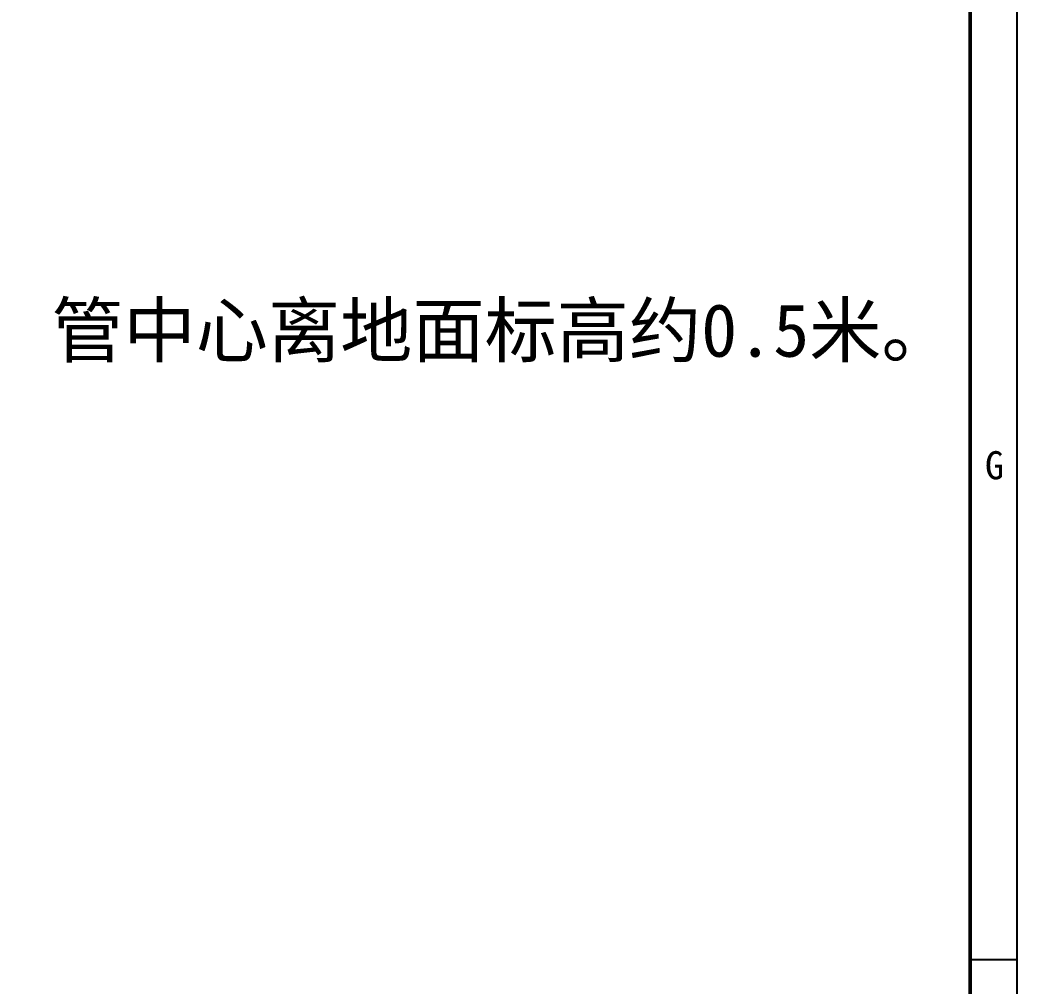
# Model space of a CAD drawing. Header units: millimetres. Extents: x 18255 to 228708, y -2217 to 146640.
# Drawn here: x 209873 to 228708, y 16040 to 34297 of the extents above; entities that cross this region are included whole.
import ezdxf
from ezdxf.enums import TextEntityAlignment as Align

# ---------------------------------------------------------------- set-up
doc = ezdxf.new("R2010")
doc.units = ezdxf.units.MM
doc.layers.get('0').update_dxf_attribs({"color": 8})
doc.layers.add('坐标', color=8, linetype='Continuous', lineweight=0)
doc.layers.add('轮廓', color=8, linetype='Continuous', lineweight=50)
doc.styles.get("Standard").update_dxf_attribs({"font": '', "height": 4})
doc.styles.get('Standard').set_extended_font_data('FangSong_GB2312')

msp = doc.modelspace()

# ---------------------------------------------------------------- linework, layer by layer
for p, q in [((228708.2, -2216.7), (228708.2, 146640.3)), ((227823.2, 16545.3), (228708.2, 16545.3))]:
    msp.add_line(p, q)
at = {"layer": '轮廓'}
msp.add_line((227823.2, -1331.7), (227823.2, 145755.3), dxfattribs=at)

# ---------------------------------------------------------------- texts
msp.add_text('G', height=531).set_placement((228100.9, 25617.2))
at = {"layer": '坐标', "linetype": 'Continuous'}
msp.add_text('1）从调压站至锅炉房的热水管道及天然气管道采用沿地面敷设，管中心离地面标高约0.5米。', height=1000, dxfattribs=at).set_placement((199552, 27933.2), align=Align.CENTER)

doc.saveas('drawing.dxf')
